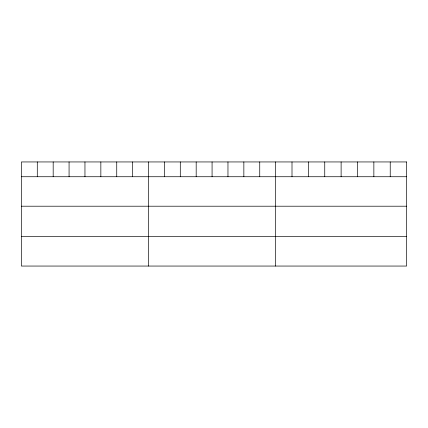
<?xml version="1.0" encoding="UTF-8"?>
<svg xmlns="http://www.w3.org/2000/svg" width="428" height="428" viewBox="0 0 428 428"><rect width="100%" height="100%" fill="white"/><g stroke="black" fill="none" stroke-linecap="round" stroke-linejoin="round"><path stroke-width="0.64" d="M21.4 176.732L406.6 176.732M21.4 206.205L406.6 206.205M21.4 236.577L406.6 236.577M390.229 161.945L390.229 176.732M373.858 161.945L373.858 176.732M357.487 161.945L357.487 176.732M341.116 161.945L341.116 176.732M324.745 161.945L324.745 176.732M308.374 161.945L308.374 176.732M292.003 161.945L292.003 176.732M275.632 161.945L275.632 266.055M259.743 161.945L259.743 176.732M243.853 161.945L243.853 176.732M227.964 161.945L227.964 176.732M212.074 161.945L212.074 176.732M196.185 161.945L196.185 176.732M180.295 161.945L180.295 176.732M164.406 161.945L164.406 176.732M148.516 161.945L148.516 266.055M132.627 161.945L132.627 176.732M116.737 161.945L116.737 176.732M100.848 161.945L100.848 176.732M84.958 161.945L84.958 176.732M69.069 161.945L69.069 176.732M53.179 161.945L53.179 176.732M37.29 161.945L37.29 176.732M406.6 161.945L21.4 161.945L21.4 266.055L406.6 266.055L406.6 161.945"/></g></svg>
